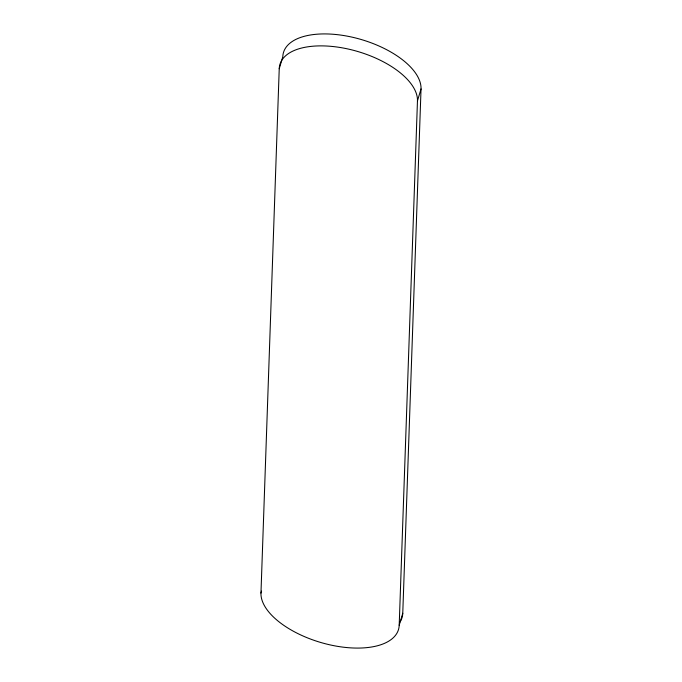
<?xml version="1.0" encoding="UTF-8"?>
<svg xmlns="http://www.w3.org/2000/svg" width="682" height="682" viewBox="0 0 682 682"><rect width="100%" height="100%" fill="white"/><g stroke="black" fill="none" stroke-linecap="round" stroke-linejoin="round"><path stroke-width="1.02" d="M260.967 593.076L279.236 68.737L282.8 56.776A71.388 34.611 16.6 0 1 353.148 37.391A71.388 34.611 16.6 0 1 421.033 88.924L402.764 613.263L399.2 625.224A71.388 34.611 16.6 0 1 328.852 644.609A71.388 34.611 16.6 0 1 260.967 593.076L261.564 591.081M399.2 625.224L417.461 100.893L421.033 88.924M279.236 68.737A71.388 34.611 16.6 0 1 349.585 49.351A71.388 34.611 16.6 0 1 417.461 100.893M402.764 613.263A71.388 34.611 16.6 0 1 400.087 621.89"/></g></svg>
